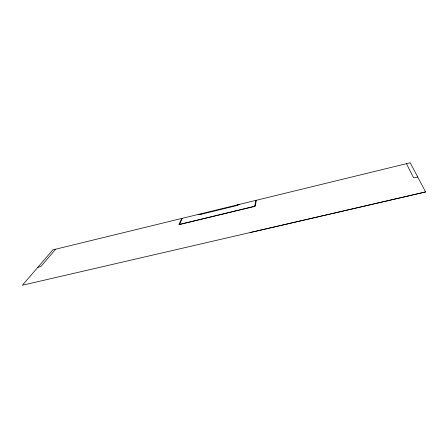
<?xml version="1.0" encoding="UTF-8"?>
<svg xmlns="http://www.w3.org/2000/svg" width="448" height="448" viewBox="0 0 448 448"><rect width="100%" height="100%" fill="white"/><g stroke="black" fill="none" stroke-linecap="round" stroke-linejoin="round"><path stroke-width="0.67" d="M250.102 232.562L425.589 191.94L410.217 162.764L52.842 249.883L22.4 285.236L425.6 191.962M256.357 200.267L255.192 206.282L178.903 224.7L181.838 218.434M255.898 200.379L254.761 206.214L179.435 224.409L182.269 218.333M37.856 267.288L39.962 266.778A1.282 0.381 -23.6 0 0 41.216 266.118L55.675 249.189M235.726 205.839L239.215 204.45L235.726 205.839L201.18 214.25L198.19 214.508L201.18 214.25M179.57 223.278L180.012 223.171M254.99 205.027L255.455 204.915M179.228 224.017L179.665 223.91M254.85 205.738L255.321 205.626M417.715 176.999L414.859 177.666A1.518 0.51 -11.6 0 1 413.487 177.576L406.431 163.688"/></g></svg>
